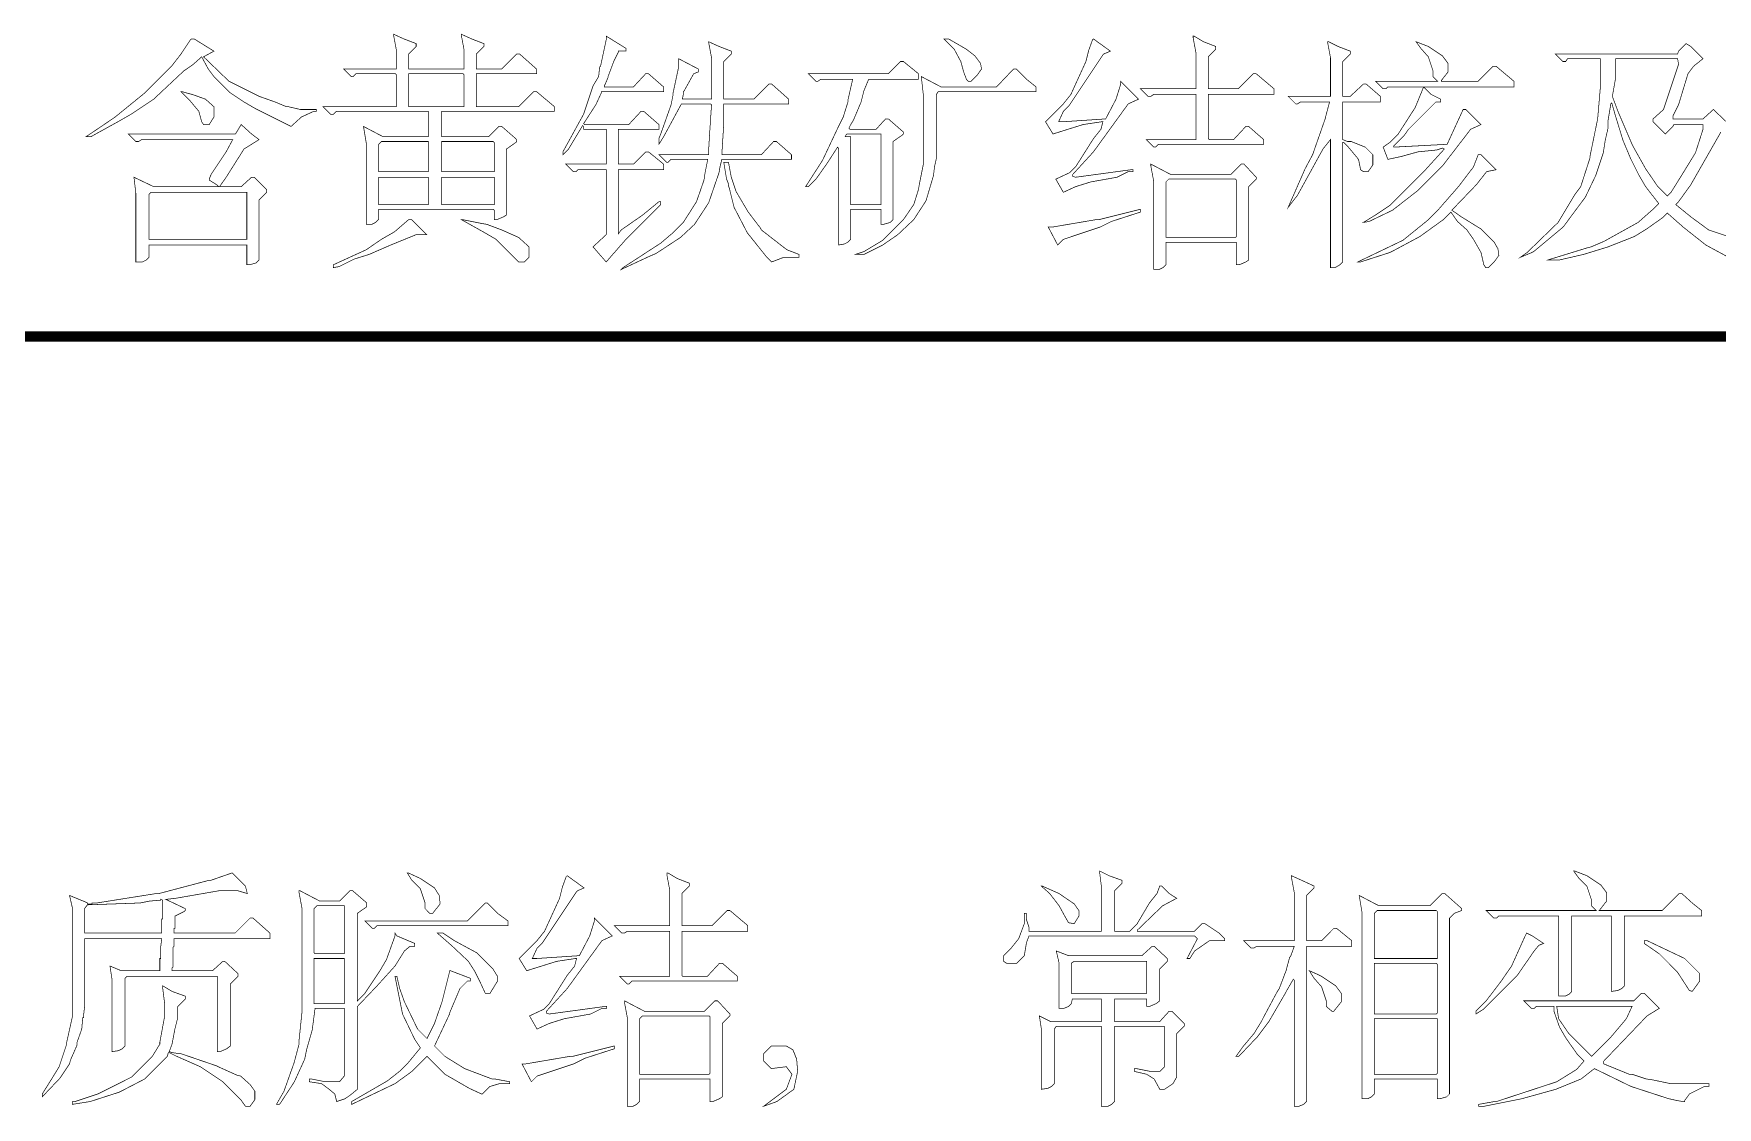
# Model space of a CAD drawing. Extents: x 94 to 452, y -72 to 1042.
# Drawn here: x 265.5 to 290.06, y 100.19 to 115.85 of the extents above; entities that cross this region are included whole.
import ezdxf

# ---------------------------------------------------------------- set-up
doc = ezdxf.new("R2010")
doc.units = 0
doc.header["$MEASUREMENT"] = 0
doc.layers.add('TREE_LAYER', color=7, linetype='Continuous')

msp = doc.modelspace()

# ---------------------------------------------------------------- linework, layer by layer
at = {"layer": 'TREE_LAYER'}
for points, const_width, elevation in [([(267.840066, 115.771689), (267.79889, 115.771689), (267.785164, 115.757964), (267.647909, 115.552081), (267.510654, 115.37365), (267.12634, 114.989336), (266.687125, 114.632473), (266.261635, 114.344238), (266.330262, 114.344238), (266.728301, 114.563846), (266.920458, 114.67365), (267.24987, 114.893258), (267.689086, 115.305022), (267.730262, 115.332473), (267.82634, 115.401101), (267.94987, 115.510905), (268.045948, 115.332473), (268.128301, 115.22267), (268.361635, 114.989336), (268.567517, 114.852081), (268.732223, 114.756003), (269.253791, 114.495219), (269.404772, 114.632473), (269.583203, 114.714826), (269.62438, 114.714826), (269.62438, 114.742277), (269.391046, 114.742277), (269.212615, 114.783454), (269.185164, 114.783454), (269.020458, 114.852081), (268.787125, 114.934434), (268.347909, 115.154042), (267.977321, 115.510905), (268.128301, 115.593258), (267.840066, 115.771689), (267.840066, 115.771689)], 0.01, 76), ([(270.74987, 115.840317), (270.74987, 115.840317), (270.74987, 115.826591), (270.791046, 115.606983), (270.791046, 115.332473), (270.777321, 115.332473), (270.022419, 115.332473), (270.132223, 115.22267), (270.159674, 115.22267), (270.20085, 115.263846), (270.777321, 115.263846), (270.791046, 115.250121), (270.791046, 114.783454), (270.777321, 114.783454), (269.720458, 114.783454), (269.830262, 114.67365), (269.871439, 114.67365), (269.912615, 114.714826), (271.257713, 114.714826), (271.257713, 114.701101), (271.257713, 114.344238), (271.257713, 114.344238), (270.59889, 114.344238), (270.310654, 114.495219), (270.351831, 114.24816), (270.351831, 113.067768), (270.434184, 113.067768), (270.489086, 113.095219), (270.530262, 113.136395), (270.530262, 113.27365), (270.530262, 113.287375), (272.204772, 113.287375), (272.218497, 113.27365), (272.218497, 113.136395), (272.259674, 113.136395), (272.355752, 113.177572), (272.396929, 113.205022), (272.396929, 114.165807), (272.534184, 114.261885), (272.547909, 114.275611), (272.547909, 114.303062), (272.328301, 114.495219), (272.287125, 114.495219), (272.136144, 114.344238), (271.44987, 114.344238), (271.44987, 114.344238), (271.44987, 114.701101), (271.44987, 114.714826), (273.096929, 114.714826), (273.096929, 114.783454), (272.836144, 115.003062), (272.794968, 115.003062), (272.57536, 114.783454), (271.957713, 114.783454), (271.957713, 114.783454), (271.957713, 115.250121), (271.957713, 115.263846), (272.836144, 115.263846), (272.836144, 115.332473), (272.589086, 115.552081), (272.547909, 115.552081), (272.328301, 115.332473), (271.957713, 115.332473), (271.957713, 115.332473), (271.957713, 115.552081), (272.067517, 115.661885), (272.067517, 115.703062), (271.889086, 115.771689), (271.738105, 115.840317), (271.738105, 115.840317), (271.738105, 115.826591), (271.779282, 115.606983), (271.779282, 115.332473), (271.765556, 115.332473), (270.969478, 115.332473), (270.969478, 115.332473), (270.969478, 115.552081), (271.079282, 115.661885), (271.079282, 115.703062), (270.90085, 115.771689), (270.74987, 115.840317), (270.74987, 115.840317)], 0.01, 76), ([(273.851831, 115.812866), (273.851831, 115.812866), (273.851831, 115.757964), (273.769478, 115.37365), (273.755752, 115.359924), (273.742027, 115.22267), (273.659674, 115.085415), (273.522419, 114.67365), (273.220458, 114.12463), (273.220458, 114.083454), (273.302811, 114.165807), (273.508693, 114.508944), (273.522419, 114.495219), (273.522419, 114.454042), (273.838105, 114.454042), (273.851831, 114.454042), (273.851831, 113.946199), (273.838105, 113.946199), (273.261635, 113.946199), (273.371439, 113.836395), (273.412615, 113.836395), (273.440066, 113.863846), (273.838105, 113.863846), (273.851831, 113.863846), (273.851831, 112.916787), (273.659674, 112.738356), (273.851831, 112.518748), (274.140066, 112.84816), (274.647909, 113.356003), (274.647909, 113.397179), (274.620458, 113.397179), (274.387125, 113.205022), (274.071439, 112.985415), (274.030262, 112.930513), (274.030262, 112.930513), (274.030262, 113.863846), (274.030262, 113.863846), (274.689086, 113.863846), (274.689086, 113.946199), (274.469478, 114.12463), (274.428301, 114.12463), (274.24987, 113.946199), (274.030262, 113.946199), (274.030262, 113.946199), (274.030262, 114.454042), (274.030262, 114.454042), (274.620458, 114.454042), (274.620458, 114.52267), (274.40085, 114.714826), (274.359674, 114.714826), (274.181242, 114.52267), (273.536144, 114.52267), (273.522419, 114.536395), (273.70085, 114.810905), (273.783203, 114.989336), (273.783203, 115.003062), (274.689086, 115.003062), (274.689086, 115.071689), (274.469478, 115.263846), (274.428301, 115.263846), (274.24987, 115.071689), (273.82438, 115.071689), (273.82438, 115.085415), (273.838105, 115.112866), (273.879282, 115.208944), (273.879282, 115.22267), (273.961635, 115.442277), (274.030262, 115.579532), (274.030262, 115.593258), (274.140066, 115.593258), (274.140066, 115.620709), (274.140066, 115.634434), (273.851831, 115.812866), (273.851831, 115.812866)], 0.01, 76), ([(275.347909, 115.730513), (275.347909, 115.730513), (275.347909, 115.716787), (275.389086, 115.497179), (275.389086, 114.893258), (275.37536, 114.893258), (274.963595, 114.893258), (274.963595, 114.893258), (274.977321, 114.961885), (274.977321, 115.003062), (274.991046, 115.016787), (275.128301, 115.263846), (275.196929, 115.291297), (275.196929, 115.332473), (274.908693, 115.483454), (274.908693, 115.359924), (274.82634, 114.975611), (274.82634, 114.94816), (274.79889, 114.810905), (274.647909, 114.385415), (274.620458, 114.316787), (274.620458, 114.234434), (274.689086, 114.344238), (274.771439, 114.495219), (274.94987, 114.82463), (275.37536, 114.82463), (275.389086, 114.810905), (275.361635, 114.39914), (275.361635, 114.39914), (275.347909, 114.165807), (275.347909, 114.165807), (275.347909, 114.097179), (275.347909, 114.083454), (274.620458, 114.083454), (274.730262, 113.97365), (274.757713, 113.97365), (274.79889, 114.014826), (275.334184, 114.014826), (275.334184, 114.014826), (275.293007, 113.808944), (275.279282, 113.712866), (275.169478, 113.397179), (274.977321, 113.095219), (274.82634, 112.944238), (274.647909, 112.793258), (274.09889, 112.436395), (274.071439, 112.408944), (274.483203, 112.601101), (274.579282, 112.642277), (274.936144, 112.875611), (275.142027, 113.067768), (275.347909, 113.383454), (275.49889, 113.82267), (275.512615, 113.905022), (275.540066, 114.014826), (276.555752, 114.014826), (276.555752, 114.083454), (276.336144, 114.275611), (276.294968, 114.275611), (276.116537, 114.083454), (275.540066, 114.083454), (275.540066, 114.097179), (275.567517, 114.536395), (275.567517, 114.536395), (275.567517, 114.810905), (275.567517, 114.82463), (276.514576, 114.82463), (276.514576, 114.893258), (276.267517, 115.112866), (276.22634, 115.112866), (276.006733, 114.893258), (275.567517, 114.893258), (275.567517, 114.893258), (275.567517, 115.442277), (275.677321, 115.552081), (275.677321, 115.593258), (275.49889, 115.661885), (275.347909, 115.730513), (275.347909, 115.730513)], 0.01, 76), ([(278.847909, 115.771689), (278.779282, 115.771689), (278.930262, 115.620709), (279.02634, 115.442277), (279.067517, 115.291297), (279.108693, 115.181493), (279.136144, 115.154042), (279.177321, 115.154042), (279.259674, 115.236395), (279.328301, 115.332473), (279.314576, 115.414826), (279.232223, 115.52463), (279.108693, 115.620709), (278.847909, 115.771689), (278.847909, 115.771689)], 0.01, 76), ([(280.961635, 115.771689), (280.947909, 115.757964), (280.893007, 115.606983), (280.851831, 115.442277), (280.632223, 114.961885), (280.522419, 114.82463), (280.261635, 114.563846), (280.371439, 114.385415), (280.810654, 114.52267), (281.085164, 114.563846), (281.09889, 114.563846), (281.071439, 114.454042), (280.961635, 114.316787), (280.70085, 113.905022), (280.618497, 113.82267), (280.412615, 113.726591), (280.522419, 113.534434), (280.70085, 113.616787), (280.920458, 113.685415), (281.304772, 113.754042), (281.469478, 113.836395), (281.538105, 113.836395), (281.538105, 113.863846), (281.510654, 113.863846), (280.70085, 113.754042), (280.659674, 113.767768), (280.659674, 113.795219), (280.961635, 114.12463), (281.469478, 114.82463), (281.620458, 114.893258), (281.359674, 115.154042), (281.359674, 115.112866), (281.291046, 114.893258), (281.140066, 114.605022), (280.522419, 114.563846), (280.453791, 114.563846), (280.522419, 114.714826), (280.604772, 114.797179), (281.09889, 115.538356), (281.112615, 115.552081), (281.208693, 115.593258), (280.961635, 115.771689), (280.961635, 115.771689)], 0.01, 76), ([(282.430262, 115.812866), (282.416537, 115.812866), (282.416537, 115.785415), (282.457713, 115.565807), (282.457713, 115.044238), (282.457713, 115.044238), (281.647909, 115.044238), (281.757713, 114.934434), (281.79889, 114.934434), (281.840066, 114.961885), (282.457713, 114.961885), (282.457713, 114.961885), (282.457713, 114.316787), (282.457713, 114.303062), (281.730262, 114.303062), (281.840066, 114.193258), (281.867517, 114.193258), (281.908693, 114.234434), (283.445948, 114.234434), (283.445948, 114.303062), (283.22634, 114.495219), (283.185164, 114.495219), (283.006733, 114.303062), (282.64987, 114.303062), (282.636144, 114.316787), (282.636144, 114.961885), (282.64987, 114.961885), (283.596929, 114.961885), (283.596929, 115.044238), (283.336144, 115.263846), (283.294968, 115.263846), (283.07536, 115.044238), (282.64987, 115.044238), (282.636144, 115.044238), (282.636144, 115.510905), (282.745948, 115.620709), (282.745948, 115.661885), (282.567517, 115.730513), (282.430262, 115.812866), (282.430262, 115.812866)], 0.01, 76), ([(284.393007, 115.730513), (284.379282, 115.730513), (284.379282, 115.716787), (284.420458, 115.497179), (284.420458, 114.934434), (284.420458, 114.934434), (283.802811, 114.934434), (283.912615, 114.82463), (283.940066, 114.82463), (283.981242, 114.852081), (284.406733, 114.852081), (284.406733, 114.852081), (284.351831, 114.646199), (284.351831, 114.632473), (284.159674, 114.083454), (284.04987, 113.877572), (283.802811, 113.314826), (283.940066, 113.493258), (284.310654, 114.165807), (284.420458, 114.303062), (284.420458, 114.289336), (284.420458, 112.436395), (284.489086, 112.436395), (284.557713, 112.477572), (284.59889, 112.518748), (284.59889, 114.261885), (284.612615, 114.261885), (284.681242, 114.193258), (284.818497, 114.028552), (284.832223, 114.001101), (284.859674, 113.863846), (284.90085, 113.836395), (284.969478, 113.836395), (285.038105, 113.932473), (285.038105, 114.083454), (284.928301, 114.193258), (284.722419, 114.275611), (284.667517, 114.275611), (284.59889, 114.303062), (284.59889, 114.852081), (284.612615, 114.852081), (285.147909, 114.852081), (285.147909, 114.934434), (284.942027, 115.112866), (284.90085, 115.112866), (284.708693, 114.934434), (284.612615, 114.934434), (284.59889, 114.934434), (284.59889, 115.442277), (284.708693, 115.552081), (284.708693, 115.593258), (284.530262, 115.661885), (284.393007, 115.730513), (284.393007, 115.730513)], 0.01, 76), ([(285.669478, 115.730513), (285.669478, 115.730513), (285.738105, 115.634434), (285.847909, 115.510905), (285.916537, 115.305022), (285.916537, 115.22267), (285.985164, 115.154042), (285.985164, 115.154042), (285.079282, 115.154042), (285.189086, 115.044238), (285.230262, 115.044238), (285.257713, 115.071689), (285.765556, 115.071689), (285.779282, 115.071689), (285.655752, 114.769728), (285.408693, 114.385415), (285.285164, 114.261885), (285.189086, 114.193258), (285.257713, 114.014826), (285.44987, 114.056003), (285.696929, 114.12463), (285.971439, 114.152081), (286.053791, 114.179532), (286.081242, 114.165807), (285.806733, 113.863846), (285.285164, 113.342277), (285.079282, 113.205022), (284.90085, 113.095219), (284.983203, 113.108944), (285.32634, 113.27365), (285.696929, 113.561885), (286.053791, 113.918748), (286.465556, 114.454042), (286.616537, 114.52267), (286.396929, 114.742277), (286.355752, 114.742277), (286.122419, 114.234434), (285.340066, 114.193258), (285.340066, 114.206983), (285.491046, 114.357964), (285.559674, 114.454042), (285.957713, 114.852081), (286.02634, 114.852081), (286.02634, 114.893258), (285.889086, 114.961885), (285.779282, 115.071689), (285.779282, 115.071689), (287.096929, 115.071689), (287.096929, 115.154042), (286.836144, 115.37365), (286.794968, 115.37365), (286.57536, 115.154042), (286.040066, 115.154042), (286.040066, 115.154042), (286.040066, 115.167768), (286.136144, 115.291297), (286.136144, 115.414826), (286.053791, 115.52463), (285.847909, 115.661885), (285.669478, 115.730513), (285.669478, 115.730513)], 0.01, 76), ([(289.608693, 115.703062), (289.49889, 115.593258), (289.485164, 115.552081), (287.70085, 115.552081), (287.810654, 115.442277), (287.851831, 115.442277), (287.879282, 115.483454), (288.359674, 115.483454), (288.359674, 115.469728), (288.359674, 115.085415), (288.318497, 114.605022), (288.208693, 114.069728), (288.208693, 114.042277), (288.071439, 113.616787), (287.989086, 113.506983), (287.742027, 113.095219), (287.289086, 112.656003), (287.193007, 112.587375), (287.357713, 112.656003), (287.385164, 112.669728), (287.796929, 113.012866), (287.82438, 113.040317), (288.140066, 113.465807), (288.291046, 113.781493), (288.40085, 114.110905), (288.428301, 114.289336), (288.469478, 114.467768), (288.469478, 114.577572), (288.510654, 114.82463), (288.52438, 114.838356), (288.579282, 114.646199), (288.689086, 114.289336), (288.79889, 114.028552), (288.922419, 113.781493), (289.018497, 113.616787), (289.210654, 113.369728), (289.142027, 113.301101), (288.908693, 113.095219), (288.414576, 112.820709), (288.222419, 112.738356), (288.167517, 112.72463), (287.632223, 112.559924), (287.591046, 112.546199), (287.755752, 112.546199), (288.112615, 112.628552), (288.469478, 112.738356), (288.853791, 112.889336), (289.032223, 112.99914), (289.265556, 113.163846), (289.334184, 113.232473), (289.567517, 113.026591), (289.896929, 112.765807), (290.22634, 112.587375)], 0.01, 76), ([(290.267517, 114.495219), (290.006733, 114.742277), (289.855752, 114.605022), (289.430262, 114.605022), (289.416537, 114.605022), (289.416537, 114.646199), (289.49889, 114.810905), (289.636144, 115.263846), (289.718497, 115.37365), (289.855752, 115.483454), (289.677321, 115.661885), (289.608693, 115.703062), (289.608693, 115.703062)], 0.01, 76), ([(288.579282, 115.469728), (288.579282, 115.483454), (289.485164, 115.483454), (289.49889, 115.401101), (289.279282, 114.742277), (289.128301, 114.605022), (289.128301, 114.563846), (289.306733, 114.385415), (289.416537, 114.495219), (289.430262, 114.52267), (289.855752, 114.52267), (289.855752, 114.52267), (289.855752, 114.454042), (289.745948, 114.110905), (289.52634, 113.754042), (289.389086, 113.534434), (289.334184, 113.479532), (289.196929, 113.616787), (289.018497, 113.877572), (288.82634, 114.220709), (288.620458, 114.701101), (288.538105, 114.920709), (288.538105, 114.961885), (288.579282, 115.195219), (288.579282, 115.469728), (288.579282, 115.469728)], 0.01, 76), ([(270.969478, 115.250121), (270.969478, 115.263846), (271.765556, 115.263846), (271.779282, 115.250121), (271.779282, 114.783454), (271.765556, 114.783454), (270.969478, 114.783454), (270.969478, 114.783454), (270.969478, 115.250121), (270.969478, 115.250121)], 0.01, 76), ([(278.189086, 115.442277), (278.147909, 115.442277), (277.969478, 115.263846), (276.802811, 115.263846), (276.912615, 115.154042), (276.940066, 115.154042), (276.981242, 115.181493), (277.447909, 115.181493), (277.447909, 115.181493), (277.379282, 114.879532), (277.379282, 114.852081), (277.310654, 114.632473), (277.242027, 114.495219), (277.008693, 114.001101), (276.761635, 113.616787), (276.761635, 113.616787), (276.802811, 113.616787), (276.912615, 113.726591), (277.077321, 113.959924), (277.228301, 114.193258), (277.242027, 114.179532), (277.242027, 112.765807), (277.32438, 112.779532), (277.379282, 112.806983), (277.420458, 112.84816), (277.420458, 113.27365), (277.420458, 113.287375), (277.859674, 113.287375), (277.859674, 113.27365), (277.859674, 113.067768), (277.90085, 113.067768), (277.996929, 113.095219), (278.038105, 113.136395), (278.038105, 114.275611), (278.17536, 114.371689), (278.189086, 114.385415), (278.189086, 114.412866), (277.969478, 114.605022), (277.928301, 114.605022), (277.791046, 114.454042), (277.406733, 114.454042), (277.393007, 114.467768), (277.420458, 114.52267), (277.461635, 114.591297), (277.571439, 114.852081), (277.612615, 115.016787), (277.681242, 115.181493), (278.408693, 115.181493), (278.408693, 115.263846), (278.189086, 115.442277), (278.189086, 115.442277)], 0.01, 76), ([(279.836144, 115.332473), (279.794968, 115.332473), (279.547909, 115.071689), (278.738105, 115.071689), (278.44987, 115.22267), (278.477321, 114.975611), (278.477321, 113.932473), (278.422419, 113.657964), (278.408693, 113.575611), (278.340066, 113.356003), (278.189086, 113.136395), (277.887125, 112.834434), (277.612615, 112.669728), (277.489086, 112.628552), (277.612615, 112.628552), (277.887125, 112.765807), (278.106733, 112.916787), (278.340066, 113.136395), (278.518497, 113.410905), (278.628301, 113.781493), (278.642027, 113.905022), (278.669478, 114.028552), (278.669478, 114.961885), (278.696929, 115.003062), (280.12438, 115.003062), (280.12438, 115.071689), (279.987125, 115.181493), (279.836144, 115.332473), (279.836144, 115.332473)], 0.01, 76), ([(267.661635, 115.003062), (267.647909, 115.003062), (267.771439, 114.879532), (267.908693, 114.714826), (267.94987, 114.563846), (267.977321, 114.52267), (268.059674, 114.52267), (268.128301, 114.632473), (268.128301, 114.783454), (268.004772, 114.893258), (267.812615, 114.961885), (267.757713, 114.975611), (267.661635, 115.003062), (267.661635, 115.003062)], 0.01, 76), ([(268.52634, 114.52267), (268.443988, 114.385415), (266.879282, 114.385415), (266.989086, 114.275611), (267.030262, 114.275611), (267.071439, 114.303062), (268.402811, 114.303062), (268.402811, 114.303062), (268.306733, 114.12463), (268.087125, 113.795219), (268.059674, 113.726591), (268.059674, 113.712866), (268.169478, 113.644238), (268.196929, 113.616787), (268.196929, 113.616787), (267.24987, 113.616787), (266.961635, 113.754042), (266.989086, 113.520709), (266.989086, 112.518748), (267.085164, 112.518748), (267.140066, 112.546199), (267.181242, 112.587375), (267.181242, 112.765807), (267.181242, 112.765807), (268.594968, 112.765807), (268.608693, 112.765807), (268.608693, 112.477572), (268.64987, 112.477572), (268.745948, 112.505022), (268.787125, 112.546199), (268.787125, 113.42463), (268.896929, 113.534434), (268.896929, 113.575611), (268.718497, 113.754042), (268.677321, 113.754042), (268.52634, 113.616787), (268.210654, 113.616787), (268.210654, 113.616787), (268.306733, 113.754042), (268.567517, 114.165807), (268.787125, 114.303062), (268.677321, 114.385415), (268.52634, 114.52267), (268.52634, 114.52267)], 0.01, 76), ([(270.557713, 114.261885), (270.571439, 114.275611), (271.257713, 114.275611), (271.257713, 114.261885), (271.257713, 113.836395), (271.257713, 113.836395), (270.530262, 113.836395), (270.530262, 113.836395), (270.530262, 114.234434), (270.557713, 114.261885), (270.557713, 114.261885)], 0.01, 76), ([(271.44987, 114.261885), (271.44987, 114.275611), (272.204772, 114.275611), (272.218497, 114.261885), (272.218497, 113.836395), (272.204772, 113.836395), (271.44987, 113.836395), (271.44987, 113.836395), (271.44987, 114.261885), (271.44987, 114.261885)], 0.01, 76), ([(277.351831, 114.371689), (277.365556, 114.385415), (277.859674, 114.385415), (277.859674, 114.371689), (277.859674, 113.356003), (277.859674, 113.356003), (277.420458, 113.356003), (277.420458, 113.356003), (277.420458, 114.344238), (277.338105, 114.344238), (277.338105, 114.344238), (277.351831, 114.371689), (277.351831, 114.371689)], 0.01, 76), ([(290.473399, 112.806983), (289.938105, 112.985415), (289.677321, 113.177572), (289.457713, 113.356003), (289.49889, 113.397179), (289.677321, 113.644238), (290.116537, 114.412866)], 0.01, 76), ([(286.616537, 114.083454), (286.57536, 114.083454), (286.506733, 113.905022), (286.287125, 113.616787), (285.99889, 113.287375), (285.834184, 113.12267), (285.477321, 112.834434), (284.818497, 112.518748), (284.859674, 112.518748), (285.285164, 112.656003), (285.340066, 112.683454), (285.72438, 112.889336), (286.067517, 113.136395), (286.177321, 113.246199), (286.273399, 113.108944), (286.410654, 112.985415), (286.506733, 112.84816), (286.616537, 112.656003), (286.657713, 112.477572), (286.685164, 112.436395), (286.72634, 112.436395), (286.808693, 112.518748), (286.877321, 112.614826), (286.863595, 112.710905), (286.808693, 112.806983), (286.616537, 112.99914), (286.328301, 113.177572), (286.191046, 113.27365), (286.547909, 113.644238), (286.69889, 113.836395), (286.836144, 113.863846), (286.616537, 114.083454), (286.616537, 114.083454)], 0.01, 76), ([(270.530262, 113.754042), (270.530262, 113.754042), (271.257713, 113.754042), (271.257713, 113.754042), (271.257713, 113.356003), (271.257713, 113.356003), (270.530262, 113.356003), (270.530262, 113.356003), (270.530262, 113.754042), (270.530262, 113.754042)], 0.01, 76), ([(271.44987, 113.754042), (271.44987, 113.754042), (272.204772, 113.754042), (272.218497, 113.754042), (272.218497, 113.356003), (272.204772, 113.356003), (271.44987, 113.356003), (271.44987, 113.356003), (271.44987, 113.754042), (271.44987, 113.754042)], 0.01, 76), ([(275.636144, 113.97365), (275.567517, 113.97365), (275.608693, 113.726591), (275.636144, 113.657964), (275.636144, 113.630513), (275.64987, 113.589336), (275.718497, 113.314826), (275.910654, 112.944238), (276.185164, 112.601101), (276.267517, 112.518748), (276.445948, 112.587375), (276.665556, 112.587375), (276.665556, 112.628552), (276.487125, 112.697179), (276.116537, 112.985415), (276.102811, 113.012866), (275.92438, 113.246199), (275.745948, 113.54816), (275.677321, 113.754042), (275.636144, 113.97365), (275.636144, 113.97365)], 0.01, 76), ([(281.79889, 113.946199), (281.79889, 113.946199), (281.79889, 113.918748), (281.840066, 113.69914), (281.840066, 112.408944), (281.922419, 112.408944), (281.977321, 112.436395), (282.018497, 112.477572), (282.018497, 112.806983), (282.018497, 112.806983), (283.034184, 112.806983), (283.047909, 112.806983), (283.047909, 112.477572), (283.089086, 112.477572), (283.185164, 112.518748), (283.22634, 112.546199), (283.22634, 113.616787), (283.336144, 113.726591), (283.336144, 113.754042), (283.157713, 113.946199), (283.116537, 113.946199), (282.965556, 113.795219), (282.087125, 113.795219), (281.79889, 113.946199), (281.79889, 113.946199)], 0.01, 76), ([(267.208693, 113.534434), (267.208693, 113.534434), (268.594968, 113.534434), (268.608693, 113.534434), (268.608693, 112.84816), (268.594968, 112.84816), (267.181242, 112.84816), (267.181242, 112.84816), (267.181242, 113.506983), (267.208693, 113.534434), (267.208693, 113.534434)], 0.01, 76), ([(282.045948, 113.712866), (282.059674, 113.726591), (283.034184, 113.726591), (283.047909, 113.712866), (283.047909, 112.889336), (283.034184, 112.875611), (282.018497, 112.875611), (282.018497, 112.889336), (282.018497, 113.685415), (282.045948, 113.712866), (282.045948, 113.712866)], 0.01, 76), ([(281.647909, 113.287375), (281.043988, 113.136395), (281.002811, 113.136395), (280.357713, 113.026591), (280.302811, 113.026591), (280.440066, 112.765807), (280.522419, 112.84816), (281.057713, 113.026591), (281.222419, 113.108944), (281.647909, 113.246199), (281.647909, 113.246199), (281.647909, 113.287375), (281.647909, 113.287375)], 0.01, 76), ([(271.010654, 113.136395), (270.969478, 113.136395), (270.763595, 112.957964), (270.571439, 112.84816), (270.351831, 112.697179), (269.871439, 112.477572), (269.871439, 112.436395), (269.953791, 112.450121), (270.173399, 112.559924), (270.393007, 112.628552), (270.708693, 112.765807), (271.079282, 112.916787), (271.230262, 112.916787), (271.010654, 113.136395), (271.010654, 113.136395)], 0.01, 76), ([(271.751831, 113.136395), (271.738105, 113.136395), (272.081242, 112.944238), (272.245948, 112.84816), (272.57536, 112.518748), (272.657713, 112.518748), (272.72634, 112.587375), (272.72634, 112.738356), (272.57536, 112.875611), (272.328301, 112.985415), (272.108693, 113.067768), (272.02634, 113.081493), (271.751831, 113.136395), (271.751831, 113.136395)], 0.01, 76), ([(221.22612, 111.431831), (399.22612, 111.431831)], 0.15, 178), ([(268.396043, 103.607916), (268.080356, 103.498112), (268.052905, 103.498112), (267.325454, 103.305955), (267.284278, 103.305955), (266.419572, 103.1687), (266.350944, 103.1687), (266.350944, 103.154975), (266.282317, 103.154975), (266.282317, 103.1687), (266.254866, 103.182426), (266.021533, 103.278504), (266.062709, 103.100073), (266.062709, 101.507916), (265.980356, 101.137328), (265.980356, 101.109877), (265.870552, 100.780465), (265.760748, 100.602034), (265.623494, 100.382426), (265.623494, 100.341249), (265.884278, 100.615759), (266.021533, 100.821642), (266.035258, 100.876544), (266.131337, 101.096151), (266.131337, 101.137328), (266.199964, 101.329485), (266.21369, 101.494191), (266.227415, 101.494191), (266.227415, 101.535367), (266.241141, 101.658896), (266.241141, 102.647132), (266.241141, 102.647132), (267.352905, 102.647132), (267.366631, 102.647132), (267.352905, 102.537328), (267.352905, 102.537328), (267.352905, 102.441249), (267.352905, 102.441249), (267.352905, 102.358896), (267.33918, 102.358896), (267.33918, 102.262818), (267.33918, 102.262818), (267.33918, 102.180465), (267.33918, 102.180465), (266.776435, 102.180465), (266.611729, 102.249093), (266.63918, 102.070661), (266.63918, 101.000073), (266.735258, 101.013798), (266.79016, 101.041249), (266.831337, 101.082426), (266.831337, 102.070661), (266.858788, 102.098112), (268.176435, 102.098112), (268.176435, 102.098112), (268.176435, 101.000073), (268.217611, 101.000073), (268.31369, 101.041249), (268.368592, 101.082426), (268.368592, 101.988308), (268.478395, 102.098112), (268.478395, 102.139289), (268.286239, 102.31772), (268.258788, 102.31772), (268.107807, 102.180465), (267.531337, 102.180465), (267.517611, 102.180465), (267.517611, 102.221642), (267.531337, 102.235367), (267.531337, 102.331445), (267.531337, 102.331445), (267.531337, 102.427524), (267.531337, 102.427524), (267.531337, 102.523602), (267.545062, 102.537328), (267.545062, 102.647132), (267.545062, 102.647132), (268.945062, 102.647132), (268.945062, 102.729485), (268.698003, 102.949093), (268.656827, 102.949093), (268.437219, 102.729485), (267.558788, 102.729485), (267.545062, 102.729485), (267.545062, 102.798112), (267.558788, 102.798112), (267.558788, 102.976544), (267.696043, 103.045171), (267.709768, 103.058896), (267.709768, 103.086347), (267.421533, 103.223602), (267.448984, 103.223602), (267.572513, 103.237328), (268.203886, 103.347132), (268.478395, 103.347132), (268.61565, 103.305955), (268.588199, 103.415759), (268.396043, 103.607916), (268.396043, 103.607916)], 0.01, 77), ([(270.962709, 103.607916), (270.948984, 103.607916), (271.017611, 103.498112), (271.141141, 103.374583), (271.209768, 103.1687), (271.209768, 103.086347), (271.278395, 103.01772), (271.319572, 103.01772), (271.429376, 103.154975), (271.41565, 103.278504), (271.347023, 103.388308), (271.141141, 103.525563), (270.962709, 103.607916), (270.962709, 103.607916)], 0.01, 77), ([(273.282317, 103.56674), (273.268592, 103.553014), (273.21369, 103.402034), (273.172513, 103.237328), (272.952905, 102.756936), (272.843101, 102.619681), (272.582317, 102.358896), (272.692121, 102.180465), (273.131337, 102.31772), (273.405846, 102.358896), (273.419572, 102.358896), (273.392121, 102.249093), (273.282317, 102.111838), (273.021533, 101.700073), (272.93918, 101.61772), (272.733297, 101.521642), (272.843101, 101.329485), (273.021533, 101.411838), (273.241141, 101.480465), (273.625454, 101.549093), (273.79016, 101.631445), (273.858788, 101.631445), (273.858788, 101.658896), (273.831337, 101.658896), (273.021533, 101.549093), (272.980356, 101.562818), (272.980356, 101.590269), (273.282317, 101.919681), (273.79016, 102.619681), (273.941141, 102.688308), (273.680356, 102.949093), (273.680356, 102.907916), (273.611729, 102.688308), (273.460748, 102.400073), (272.843101, 102.358896), (272.774474, 102.358896), (272.843101, 102.509877), (272.925454, 102.59223), (273.419572, 103.333406), (273.433297, 103.347132), (273.529376, 103.388308), (273.282317, 103.56674), (273.282317, 103.56674)], 0.01, 77), ([(274.750944, 103.607916), (274.737219, 103.607916), (274.737219, 103.580465), (274.778395, 103.360857), (274.778395, 102.839289), (274.778395, 102.839289), (273.968592, 102.839289), (274.078395, 102.729485), (274.119572, 102.729485), (274.160748, 102.756936), (274.778395, 102.756936), (274.778395, 102.756936), (274.778395, 102.111838), (274.778395, 102.098112), (274.050944, 102.098112), (274.160748, 101.988308), (274.188199, 101.988308), (274.229376, 102.029485), (275.766631, 102.029485), (275.766631, 102.098112), (275.547023, 102.290269), (275.505846, 102.290269), (275.327415, 102.098112), (274.970552, 102.098112), (274.956827, 102.111838), (274.956827, 102.756936), (274.970552, 102.756936), (275.917611, 102.756936), (275.917611, 102.839289), (275.656827, 103.058896), (275.61565, 103.058896), (275.396043, 102.839289), (274.970552, 102.839289), (274.956827, 102.839289), (274.956827, 103.305955), (275.066631, 103.415759), (275.066631, 103.456936), (274.888199, 103.525563), (274.750944, 103.607916), (274.750944, 103.607916)], 0.01, 77), ([(281.050944, 103.635367), (281.050944, 103.635367), (281.050944, 103.621642), (281.078395, 103.402034), (281.078395, 102.770661), (281.078395, 102.756936), (280.021533, 102.756936), (280.021533, 102.811838), (279.980356, 102.935367), (279.980356, 103.01772), (279.952905, 103.01772), (279.952905, 102.86674), (279.870552, 102.647132), (279.760748, 102.509877), (279.650944, 102.400073), (279.650944, 102.31772), (279.692121, 102.290269), (279.843101, 102.290269), (279.952905, 102.400073), (279.980356, 102.564779), (279.980356, 102.578504), (280.021533, 102.688308), (282.437219, 102.688308), (282.478395, 102.647132), (282.327415, 102.358896), (282.368592, 102.358896), (282.437219, 102.4687), (282.656827, 102.619681), (282.876435, 102.619681), (282.876435, 102.647132), (282.794082, 102.729485), (282.588199, 102.86674), (282.547023, 102.86674), (282.437219, 102.756936), (281.599964, 102.756936), (281.599964, 102.770661), (281.970552, 103.127524), (282.176435, 103.237328), (282.066631, 103.305955), (281.956827, 103.415759), (281.929376, 103.415759), (281.888199, 103.305955), (281.778395, 103.1687), (281.599964, 102.86674), (281.49016, 102.756936), (281.270552, 102.756936), (281.270552, 102.770661), (281.270552, 103.347132), (281.380356, 103.456936), (281.380356, 103.498112), (281.188199, 103.56674), (281.050944, 103.635367), (281.050944, 103.635367)], 0.01, 77), ([(283.850944, 103.56674), (283.850944, 103.56674), (283.850944, 103.539289), (283.892121, 103.319681), (283.892121, 102.619681), (283.878395, 102.619681), (283.150944, 102.619681), (283.260748, 102.509877), (283.301925, 102.509877), (283.343101, 102.537328), (283.878395, 102.537328), (283.892121, 102.537328), (283.837219, 102.386347), (283.823494, 102.372622), (283.782317, 102.221642), (283.782317, 102.207916), (283.672513, 101.919681), (283.645062, 101.878504), (283.43918, 101.494191), (283.411729, 101.439289), (283.301925, 101.260857), (283.150944, 101.082426), (283.041141, 100.931445), (283.082317, 100.931445), (283.356827, 101.219681), (283.521533, 101.439289), (283.768592, 101.864779), (283.782317, 101.89223), (283.878395, 102.056936), (283.892121, 102.04321), (283.892121, 100.203995), (283.960748, 100.203995), (284.029376, 100.231445), (284.070552, 100.272622), (284.070552, 102.537328), (284.070552, 102.537328), (284.729376, 102.537328), (284.729376, 102.619681), (284.509768, 102.798112), (284.468592, 102.798112), (284.29016, 102.619681), (284.070552, 102.619681), (284.070552, 102.619681), (284.070552, 103.278504), (284.180356, 103.388308), (284.180356, 103.415759), (284.001925, 103.498112), (283.850944, 103.56674), (283.850944, 103.56674)], 0.01, 77), ([(287.982317, 103.635367), (287.968592, 103.635367), (288.037219, 103.539289), (288.160748, 103.415759), (288.229376, 103.209877), (288.229376, 103.127524), (288.298003, 103.058896), (288.298003, 103.058896), (286.692121, 103.058896), (286.801925, 102.949093), (286.843101, 102.949093), (286.870552, 102.976544), (287.748984, 102.976544), (287.748984, 102.976544), (287.748984, 101.809877), (287.845062, 101.809877), (287.899964, 101.837328), (287.941141, 101.878504), (287.941141, 102.976544), (287.941141, 102.976544), (288.517611, 102.976544), (288.517611, 102.976544), (288.517611, 101.878504), (288.61369, 101.89223), (288.668592, 101.919681), (288.709768, 101.960857), (288.709768, 102.976544), (288.709768, 102.976544), (289.835258, 102.976544), (289.835258, 103.058896), (289.698003, 103.1687), (289.547023, 103.305955), (289.505846, 103.305955), (289.258788, 103.058896), (288.352905, 103.058896), (288.33918, 103.058896), (288.352905, 103.072622), (288.448984, 103.196151), (288.448984, 103.319681), (288.366631, 103.429485), (288.160748, 103.56674), (287.982317, 103.635367), (287.982317, 103.635367)], 0.01, 77), ([(267.352905, 103.209877), (267.352905, 103.223602), (267.380356, 103.209877), (267.380356, 102.935367), (267.366631, 102.935367), (267.366631, 102.839289), (267.366631, 102.825563), (267.366631, 102.729485), (267.352905, 102.729485), (266.241141, 102.729485), (266.241141, 102.729485), (266.241141, 103.086347), (266.282317, 103.141249), (267.050944, 103.1687), (267.188199, 103.196151), (267.352905, 103.209877), (267.352905, 103.209877)], 0.01, 77), ([(269.384278, 103.347132), (269.370552, 103.347132), (269.370552, 103.319681), (269.411729, 103.100073), (269.411729, 101.562818), (269.370552, 101.164779), (269.370552, 101.109877), (269.31565, 100.903995), (269.301925, 100.849093), (269.150944, 100.423602), (269.041141, 100.231445), (269.082317, 100.231445), (269.096043, 100.245171), (269.301925, 100.560857), (269.452905, 100.890269), (269.480356, 101.027524), (269.562709, 101.315759), (269.603886, 101.631445), (270.029376, 101.631445), (270.029376, 101.61772), (270.029376, 100.64321), (269.960748, 100.560857), (269.754866, 100.560857), (269.548984, 100.602034), (269.521533, 100.602034), (269.521533, 100.560857), (269.699964, 100.533406), (269.809768, 100.451053), (269.892121, 100.382426), (269.919572, 100.272622), (270.043101, 100.313798), (270.13918, 100.382426), (270.221533, 100.451053), (270.221533, 101.658896), (270.509768, 101.960857), (270.770552, 102.249093), (270.907807, 102.4687), (270.99016, 102.537328), (271.058788, 102.537328), (271.058788, 102.578504), (270.798003, 102.688308), (270.770552, 102.729485), (270.770552, 102.688308), (270.647023, 102.345171), (270.550944, 102.180465), (270.331337, 101.851053), (270.221533, 101.741249), (270.221533, 101.741249), (270.221533, 103.01772), (270.358788, 103.113798), (270.358788, 103.127524), (270.358788, 103.1687), (270.152905, 103.347132), (270.111729, 103.347132), (269.960748, 103.196151), (269.672513, 103.196151), (269.384278, 103.347132), (269.384278, 103.347132)], 0.01, 77), ([(280.21369, 103.415759), (280.199964, 103.415759), (280.323494, 103.305955), (280.460748, 103.127524), (280.543101, 102.976544), (280.598003, 102.880465), (280.680356, 102.86674), (280.748984, 102.976544), (280.748984, 103.058896), (280.680356, 103.154975), (280.460748, 103.305955), (280.21369, 103.415759), (280.21369, 103.415759)], 0.01, 77), ([(286.088199, 103.305955), (286.047023, 103.305955), (285.868592, 103.127524), (285.127415, 103.127524), (284.83918, 103.278504), (284.880356, 103.031445), (284.880356, 100.313798), (284.962709, 100.313798), (285.017611, 100.341249), (285.058788, 100.382426), (285.058788, 100.602034), (285.058788, 100.602034), (285.96467, 100.602034), (285.978395, 100.602034), (285.978395, 100.313798), (286.019572, 100.313798), (286.11565, 100.341249), (286.156827, 100.382426), (286.156827, 102.949093), (286.225454, 103.01772), (286.335258, 103.058896), (286.335258, 103.086347), (286.088199, 103.305955), (286.088199, 103.305955)], 0.01, 77), ([(269.631337, 103.127524), (269.631337, 103.127524), (270.029376, 103.127524), (270.029376, 103.127524), (270.029376, 102.441249), (270.029376, 102.427524), (269.603886, 102.427524), (269.59016, 102.441249), (269.59016, 103.086347), (269.631337, 103.127524), (269.631337, 103.127524)], 0.01, 77), ([(272.11565, 103.1687), (272.088199, 103.1687), (271.827415, 102.907916), (270.331337, 102.907916), (270.441141, 102.798112), (270.468592, 102.798112), (270.509768, 102.839289), (272.417611, 102.839289), (272.417611, 102.907916), (272.266631, 103.01772), (272.11565, 103.1687), (272.11565, 103.1687)], 0.01, 77), ([(285.086239, 103.045171), (285.099964, 103.058896), (285.96467, 103.058896), (285.978395, 103.045171), (285.978395, 102.358896), (285.96467, 102.358896), (285.058788, 102.358896), (285.058788, 102.358896), (285.058788, 103.01772), (285.086239, 103.045171), (285.086239, 103.045171)], 0.01, 77), ([(271.470552, 102.729485), (271.388199, 102.729485), (271.607807, 102.537328), (271.841141, 102.31772), (271.937219, 102.16674), (272.005846, 102.029485), (272.088199, 101.851053), (272.156827, 101.851053), (272.266631, 102.029485), (272.266631, 102.098112), (272.198003, 102.207916), (271.96467, 102.441249), (271.635258, 102.619681), (271.470552, 102.729485), (271.470552, 102.729485)], 0.01, 77), ([(287.282317, 102.729485), (287.254866, 102.674583), (287.062709, 102.249093), (286.911729, 102.029485), (286.692121, 101.741249), (286.541141, 101.590269), (286.541141, 101.549093), (286.650944, 101.61772), (287.145062, 102.111838), (287.392121, 102.4687), (287.460748, 102.551053), (287.529376, 102.578504), (287.36467, 102.688308), (287.282317, 102.729485), (287.282317, 102.729485)], 0.01, 77), ([(281.847023, 102.537328), (281.819572, 102.537328), (281.668592, 102.400073), (280.598003, 102.400073), (280.419572, 102.4687), (280.460748, 102.290269), (280.460748, 101.631445), (280.529376, 101.631445), (280.598003, 101.658896), (280.63918, 101.700073), (280.652905, 101.7687), (281.078395, 101.7687), (281.078395, 101.7687), (281.078395, 101.453014), (281.078395, 101.439289), (280.337219, 101.439289), (280.172513, 101.521642), (280.199964, 101.34321), (280.199964, 100.451053), (280.296043, 100.464779), (280.350944, 100.49223), (280.392121, 100.533406), (280.392121, 101.329485), (280.419572, 101.370661), (281.078395, 101.370661), (281.078395, 101.370661), (281.078395, 100.203995), (281.174474, 100.203995), (281.229376, 100.231445), (281.270552, 100.272622), (281.270552, 101.370661), (281.270552, 101.370661), (281.998003, 101.370661), (281.998003, 101.370661), (281.998003, 100.780465), (281.929376, 100.711838), (281.792121, 100.711838), (281.586239, 100.753014), (281.558788, 100.753014), (281.558788, 100.711838), (281.737219, 100.670661), (281.847023, 100.602034), (281.929376, 100.451053), (281.998003, 100.451053), (282.121533, 100.533406), (282.176435, 100.629485), (282.176435, 101.260857), (282.286239, 101.370661), (282.286239, 101.411838), (282.107807, 101.590269), (282.066631, 101.590269), (281.929376, 101.439289), (281.270552, 101.439289), (281.270552, 101.453014), (281.270552, 101.7687), (281.270552, 101.7687), (281.737219, 101.7687), (281.737219, 101.7687), (281.737219, 101.658896), (281.778395, 101.658896), (281.874474, 101.700073), (281.929376, 101.741249), (281.929376, 102.207916), (282.03918, 102.31772), (282.03918, 102.358896), (281.847023, 102.537328), (281.847023, 102.537328)], 0.01, 77), ([(289.03918, 102.619681), (288.998003, 102.619681), (288.998003, 102.578504), (289.217611, 102.427524), (289.478395, 102.16674), (289.656827, 101.89223), (289.698003, 101.878504), (289.807807, 102.029485), (289.807807, 102.139289), (289.588199, 102.358896), (289.03918, 102.619681), (289.03918, 102.619681)], 0.01, 77), ([(269.59016, 102.358896), (269.603886, 102.358896), (270.029376, 102.358896), (270.029376, 102.358896), (270.029376, 101.700073), (270.029376, 101.700073), (269.603886, 101.700073), (269.59016, 101.700073), (269.59016, 102.358896), (269.59016, 102.358896)], 0.01, 77), ([(280.680356, 102.31772), (280.680356, 102.31772), (281.737219, 102.31772), (281.737219, 102.31772), (281.737219, 101.851053), (281.737219, 101.851053), (280.652905, 101.851053), (280.63918, 101.851053), (280.63918, 102.290269), (280.680356, 102.31772), (280.680356, 102.31772)], 0.01, 77), ([(285.058788, 102.276544), (285.058788, 102.290269), (285.96467, 102.290269), (285.978395, 102.276544), (285.978395, 101.562818), (285.96467, 101.549093), (285.058788, 101.549093), (285.058788, 101.562818), (285.058788, 102.276544), (285.058788, 102.276544)], 0.01, 77), ([(267.380356, 101.960857), (267.380356, 101.960857), (267.380356, 101.933406), (267.407807, 101.713798), (267.407807, 101.507916), (267.33918, 101.137328), (267.33918, 101.109877), (267.229376, 100.931445), (266.927415, 100.629485), (266.433297, 100.382426), (266.103886, 100.272622), (266.062709, 100.272622), (266.062709, 100.231445), (266.323494, 100.272622), (266.748984, 100.409877), (267.119572, 100.602034), (267.448984, 100.931445), (267.462709, 100.986347), (267.476435, 100.986347), (267.586239, 100.931445), (267.929376, 100.780465), (268.258788, 100.560857), (268.519572, 100.300073), (268.588199, 100.203995), (268.656827, 100.203995), (268.725454, 100.300073), (268.725454, 100.423602), (268.656827, 100.519681), (268.519572, 100.64321), (268.46467, 100.656936), (268.19016, 100.780465), (268.162709, 100.794191), (267.641141, 100.972622), (267.61369, 100.972622), (267.517611, 100.986347), (267.476435, 101.000073), (267.517611, 101.109877), (267.558788, 101.329485), (267.599964, 101.494191), (267.599964, 101.658896), (267.709768, 101.7687), (267.709768, 101.809877), (267.517611, 101.878504), (267.380356, 101.960857), (267.380356, 101.960857)], 0.01, 77), ([(271.580356, 102.180465), (271.566631, 102.180465), (271.566631, 102.16674), (271.456827, 101.727524), (271.347023, 101.411838), (271.237219, 101.19223), (271.099964, 101.329485), (270.907807, 101.727524), (270.83918, 101.919681), (270.798003, 102.098112), (270.770552, 102.098112), (270.880356, 101.549093), (271.058788, 101.178504), (271.141141, 101.054975), (270.948984, 100.821642), (270.852905, 100.725563), (270.660748, 100.574583), (270.13918, 100.272622), (270.13918, 100.231445), (270.770552, 100.533406), (271.017611, 100.711838), (271.237219, 100.931445), (271.498003, 100.670661), (271.854866, 100.464779), (272.033297, 100.382426), (272.047023, 100.382426), (272.156827, 100.49223), (272.294082, 100.533406), (272.445062, 100.533406), (272.445062, 100.560857), (272.225454, 100.602034), (272.184278, 100.602034), (271.786239, 100.753014), (271.498003, 100.931445), (271.347023, 101.082426), (271.566631, 101.549093), (271.566631, 101.562818), (271.717611, 101.919681), (271.827415, 102.029485), (271.868592, 102.029485), (271.868592, 102.070661), (271.580356, 102.180465), (271.580356, 102.180465)], 0.01, 77), ([(284.111729, 102.180465), (284.111729, 102.180465), (284.180356, 102.070661), (284.29016, 101.947132), (284.358788, 101.741249), (284.358788, 101.658896), (284.441141, 101.590269), (284.468592, 101.590269), (284.578395, 101.727524), (284.578395, 101.851053), (284.578395, 101.851053), (284.496043, 101.960857), (284.29016, 102.098112), (284.235258, 102.125563), (284.111729, 102.180465), (284.111729, 102.180465)], 0.01, 77), ([(274.119572, 101.741249), (274.119572, 101.741249), (274.119572, 101.713798), (274.160748, 101.494191), (274.160748, 100.203995), (274.243101, 100.203995), (274.298003, 100.231445), (274.33918, 100.272622), (274.33918, 100.602034), (274.33918, 100.602034), (275.354866, 100.602034), (275.368592, 100.602034), (275.368592, 100.272622), (275.409768, 100.272622), (275.505846, 100.313798), (275.547023, 100.341249), (275.547023, 101.411838), (275.656827, 101.521642), (275.656827, 101.549093), (275.478395, 101.741249), (275.437219, 101.741249), (275.286239, 101.590269), (274.407807, 101.590269), (274.119572, 101.741249), (274.119572, 101.741249)], 0.01, 77), ([(288.998003, 101.851053), (288.956827, 101.851053), (288.847023, 101.741249), (287.241141, 101.741249), (287.350944, 101.631445), (287.392121, 101.631445), (287.419572, 101.658896), (287.680356, 101.658896), (287.680356, 101.590269), (287.762709, 101.356936), (287.858788, 101.19223), (288.023494, 100.958896), (288.119572, 100.862818), (288.009768, 100.739289), (287.721533, 100.560857), (286.843101, 100.272622), (286.81565, 100.272622), (286.582317, 100.231445), (286.582317, 100.203995), (286.66467, 100.203995), (287.21369, 100.313798), (287.707807, 100.451053), (288.078395, 100.602034), (288.270552, 100.753014), (288.805846, 100.49223), (289.354866, 100.313798), (289.478395, 100.286347), (289.560748, 100.272622), (289.588199, 100.272622), (289.588199, 100.286347), (289.656827, 100.382426), (289.876435, 100.49223), (289.945062, 100.49223), (289.945062, 100.533406), (289.382317, 100.533406), (289.121533, 100.588308), (289.025454, 100.602034), (288.819572, 100.670661), (288.778395, 100.670661), (288.407807, 100.821642), (288.407807, 100.862818), (289.03918, 101.521642), (289.217611, 101.631445), (288.998003, 101.851053), (288.998003, 101.851053)], 0.01, 77), ([(274.366631, 101.507916), (274.380356, 101.521642), (275.354866, 101.521642), (275.368592, 101.507916), (275.368592, 100.684387), (275.354866, 100.670661), (274.33918, 100.670661), (274.33918, 100.684387), (274.33918, 101.480465), (274.366631, 101.507916), (274.366631, 101.507916)], 0.01, 77), ([(285.058788, 101.480465), (285.058788, 101.480465), (285.96467, 101.480465), (285.978395, 101.480465), (285.978395, 100.684387), (285.96467, 100.670661), (285.058788, 100.670661), (285.058788, 100.684387), (285.058788, 101.480465), (285.058788, 101.480465)], 0.01, 77), ([(287.721533, 101.658896), (287.721533, 101.658896), (288.819572, 101.658896), (288.819572, 101.658896), (288.737219, 101.480465), (288.517611, 101.219681), (288.229376, 100.931445), (287.899964, 101.260857), (287.748984, 101.480465), (287.721533, 101.658896), (287.721533, 101.658896)], 0.01, 77), ([(273.968592, 101.082426), (273.36467, 100.931445), (273.323494, 100.931445), (272.678395, 100.821642), (272.623494, 100.821642), (272.760748, 100.560857), (272.843101, 100.64321), (273.378395, 100.821642), (273.543101, 100.903995), (273.968592, 101.041249), (273.968592, 101.041249), (273.968592, 101.082426), (273.968592, 101.082426)], 0.01, 77), ([(276.480356, 101.082426), (276.260748, 101.082426), (276.150944, 100.972622), (276.150944, 100.862818), (276.260748, 100.753014), (276.480356, 100.780465), (276.562709, 100.670661), (276.480356, 100.451053), (276.150944, 100.203995), (276.343101, 100.272622), (276.59016, 100.451053), (276.645062, 100.711838), (276.631337, 100.890269), (276.576435, 101.027524), (276.480356, 101.082426), (276.480356, 101.082426)], 0.01, 77)]:
    msp.add_lwpolyline(points, dxfattribs=dict(at, const_width=const_width, elevation=elevation))

doc.saveas('drawing.dxf')
